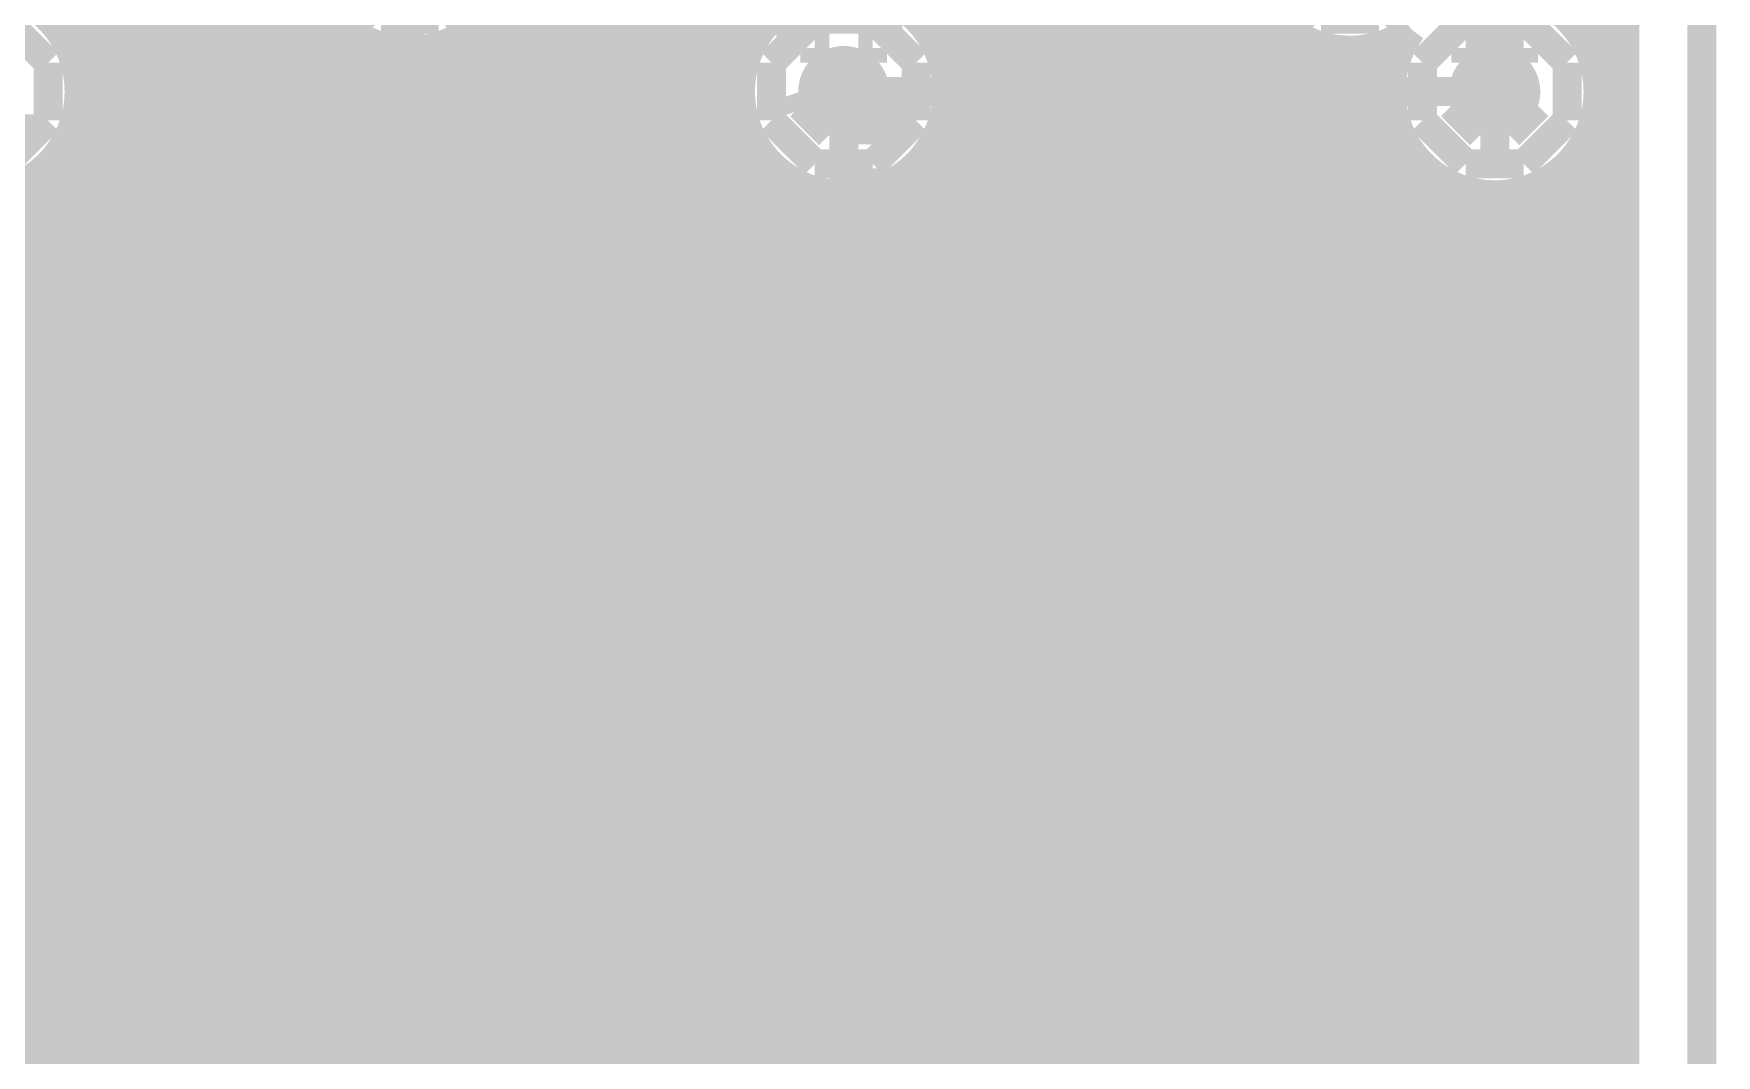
# Model space of a CAD drawing. Extents: x -5 to 157, y -120 to 103.
# Drawn here: x 30.35 to 45.13, y -89.74 to -80.77 of the extents above; entities that cross this region are included whole.
import ezdxf

# ---------------------------------------------------------------- set-up
doc = ezdxf.new("R2010")
doc.units = 0
doc.header["$MEASUREMENT"] = 0
doc.layers.get('0').update_dxf_attribs({"linetype": 'CONTINUOUS'})
for name, color, linetype in [('22-304-2_BOT', 7, 'CONTINUOUS'), ('22-304-2_DRD', 7, 'CONTINUOUS'), ('22-304-2_DRL', 2, 'CONTINUOUS'), ('22-304-2_IN1', 4, 'CONTINUOUS'), ('22-304-2_IN2', 3, 'CONTINUOUS'), ('22-304-2_SMB', 5, 'CONTINUOUS'), ('22-304-2_SPB', 14, 'CONTINUOUS'), ('22-304-2_SSB', 12, 'CONTINUOUS'), ('22-304-2_TOP', 13, 'CONTINUOUS'), ('THRUHOLE_TAP', 7, 'CONTINUOUS')]:
    doc.layers.add(name, color=color, linetype=linetype)

# ---------------------------------------------------------------- blocks, each defined once
blk = doc.blocks.new('RECTANGLE_3')
blk.add_solid([(0.4826, 0.4064), (0.4826, -0.4064), (-0.4826, 0.4064), (-0.4826, -0.4064)])
blk = doc.blocks.new('ROUND_39')
at = {"const_width": 0.40005}
blk.add_lwpolyline([(-0.200024, 0, 1), (0.200024, 0, 1)], format="xyb", close=True, dxfattribs=at)
blk = doc.blocks.new('ROUND_87')
at = {"const_width": 0.10033}
blk.add_lwpolyline([(-0.050164, 0, 1), (0.050164, 0, 1)], format="xyb", close=True, dxfattribs=at)
blk = doc.blocks.new('ROUND_88')
at = {"const_width": 0.10033}
blk.add_lwpolyline([(-0.050164, 0, 1), (0.050164, 0, 1)], format="xyb", close=True, dxfattribs=at)
blk = doc.blocks.new('ROUND_42')
at = {"const_width": 0.40005}
blk.add_lwpolyline([(-0.200024, 0, 1), (0.200024, 0, 1)], format="xyb", close=True, dxfattribs=at)
blk = doc.blocks.new('ROUND_38')
at = {"const_width": 0.40005}
blk.add_lwpolyline([(-0.200024, 0, 1), (0.200024, 0, 1)], format="xyb", close=True, dxfattribs=at)
blk = doc.blocks.new('ROUND_80')
at = {"const_width": 0.10033}
blk.add_lwpolyline([(-0.050164, 0, 1), (0.050164, 0, 1)], format="xyb", close=True, dxfattribs=at)

msp = doc.modelspace()

# ---------------------------------------------------------------- linework, layer by layer
at = {"layer": '22-304-2_BOT'}
for points, const_width in [([(43.18, -81.28), (43.18, -23.622), (34.29, -14.732), (34.29, -8.382), (31.115, -5.207), (31.115, -3.683), (30.51048, -3.07848), (27.9019, -3.07848)], 0.254), ([(39.5986, -71.1835), (39.5986, -76.0476), (39.5986, -76.1746), (40.513, -77.089), (40.513, -105.156), (38.1508, -107.5182), (38.1508, -110.04042)], 0.254), ([(26.2636, -76.0476), (27.94, -77.724), (36.449, -77.724), (38.989, -80.264), (38.989, -104.394), (36.64966, -106.73334), (36.64966, -110.04042)], 0.254), ([(37.15004, -110.04042), (37.15004, -106.99496), (39.497, -104.648), (39.497, -80.01), (36.703, -77.216), (31.75, -77.216), (30.7086, -76.1746), (30.7086, -76.0476)], 0.254), ([(35.1536, -76.0476), (36.2966, -76.0476), (40.005, -79.756), (40.005, -104.902), (37.65042, -107.25658), (37.65042, -110.04042)], 0.254), ([(30.6578, -78.359), (30.6578, -80.87614)], 0.254), ([(30.8864, -78.359), (30.8864, -82.8294)], 0.254), ([(31.115, -78.359), (31.115, -82.8294)], 0.254), ([(31.3436, -78.359), (31.3436, -82.8294)], 0.254), ([(31.5722, -78.359), (31.5722, -82.8294)], 0.254), ([(31.8008, -78.359), (31.8008, -82.8294)], 0.254), ([(32.0294, -78.359), (32.0294, -82.8294)], 0.254), ([(32.258, -78.359), (32.258, -82.8294)], 0.254), ([(32.4866, -78.359), (32.4866, -82.8294)], 0.254), ([(32.7152, -78.359), (32.7152, -82.8294)], 0.254), ([(34.7726, -78.359), (34.7726, -82.8294)], 0.254), ([(35.0012, -78.359), (35.0012, -82.8294)], 0.254), ([(35.2298, -78.359), (35.2298, -82.8294)], 0.254), ([(35.4584, -78.359), (35.4584, -82.8294)], 0.254), ([(35.687, -78.359), (35.687, -82.8294)], 0.254), ([(35.9156, -78.359), (35.9156, -82.8294)], 0.254), ([(36.1442, -78.359), (36.1442, -82.8294)], 0.254), ([(36.3728, -78.54442), (36.3728, -82.8294)], 0.254), ([(36.6014, -78.77302), (36.6014, -81.0006)], 0.254), ([(33.655, -80.01), (33.655, -83.7311), (33.6423, -83.7438)], 0.254), ([(34.544, -80.19288), (34.544, -82.8294)], 0.254), ([(38.2016, -80.37322), (38.2016, -80.74914)], 0.254), ([(32.9438, -80.57388), (32.9438, -82.8294)], 0.254), ([(34.3154, -80.6323), (34.3154, -82.8294)], 0.254), ([(38.354, -80.52562), (38.354, -81.09712)], 0.254), ([(41.148, -80.50276), (41.148, -105.156)], 0.254), ([(41.1734, -80.54086), (41.1734, -109.8931)], 0.254), ([(33.02, -80.772), (30.59684, -80.772)], 0.254), ([(33.02, -80.6577), (33.02, -82.8294)], 0.254), ([(34.29, -80.6577), (34.29, -82.8294)], 0.254), ([(36.71316, -80.772), (34.29, -80.772)], 0.254), ([(38.354, -80.772), (38.21684, -80.772)], 0.254), ([(41.41724, -80.772), (41.148, -80.772)], 0.254), ([(41.402, -80.76184), (41.402, -109.8931)], 0.254), ([(41.6306, -80.8736), (41.6306, -109.8931)], 0.254), ([(41.8592, -80.91678), (41.8592, -109.8931)], 0.254), ([(42.0878, -80.899), (42.0878, -109.8931)], 0.254), ([(42.3164, -80.82026), (42.3164, -81.0006)], 0.254), ([(33.02, -81.0006), (30.7086, -81.0006)], 0.254), ([(36.6014, -81.0006), (34.29, -81.0006)], 0.254), ([(38.354, -81.0006), (38.3286, -81.0006)], 0.254), ([(42.3164, -81.0006), (41.148, -81.0006)], 0.254), ([(33.02, -81.2292), (30.75178, -81.2292)], 0.254), ([(36.55822, -81.2292), (34.29, -81.2292)], 0.254), ([(37.465, -83.7438), (37.465, -81.28)], 0.254), ([(42.27322, -81.2292), (41.148, -81.2292)], 0.254), ([(33.02, -81.4578), (30.734, -81.4578)], 0.254), ([(36.57346, -81.4578), (34.29, -81.4578)], 0.254), ([(42.28846, -81.4578), (41.148, -81.4578)], 0.254), ([(36.6014, -81.5594), (36.6014, -82.8294)], 0.254), ([(42.3164, -81.5594), (42.3164, -109.8931)], 0.254), ([(33.02, -81.6864), (30.65526, -81.6864)], 0.254), ([(30.6578, -81.68386), (30.6578, -82.8294)], 0.254), ([(36.6522, -81.6864), (34.29, -81.6864)], 0.254), ([(42.3672, -81.6864), (41.148, -81.6864)], 0.254), ([(30.48, -81.9277), (30.48, -82.8294)], 0.254), ([(33.02, -81.915), (30.4927, -81.915)], 0.254), ([(36.8173, -81.915), (34.29, -81.915)], 0.254), ([(36.83, -81.9277), (36.83, -82.8294)], 0.254), ([(36.83, -81.9277), (36.83, -82.8294)], 0.254), ([(42.5323, -81.915), (41.148, -81.915)], 0.254), ([(42.545, -81.9277), (42.545, -109.8931)], 0.254), ([(43.815, -81.9277), (43.815, -109.8931)], 0.254), ([(42.7736, -82.09026), (42.7736, -109.8931)], 0.254), ([(43.688, -82.03184), (43.688, -109.8931)], 0.254), ([(33.02, -82.1436), (30.48, -82.1436)], 0.254), ([(36.83, -82.1436), (34.29, -82.1436)], 0.254), ([(42.9006, -82.1436), (41.148, -82.1436)], 0.254), ([(43.0022, -82.169), (43.0022, -109.8931)], 0.254), ([(43.2308, -82.18678), (43.2308, -109.8931)], 0.254), ([(43.4594, -82.1436), (43.4594, -109.8931)], 0.254), ([(43.815, -82.1436), (43.4594, -82.1436)], 0.254), ([(33.02, -82.3722), (30.48, -82.3722)], 0.254), ([(36.83, -82.3722), (34.29, -82.3722)], 0.254), ([(43.815, -82.3722), (41.148, -82.3722)], 0.254), ([(33.02, -82.6008), (30.48, -82.6008)], 0.254), ([(31.75, -83.7438), (31.75, -82.677)], 0.254), ([(31.75, -82.677), (31.75, -83.7438)], 0.254), ([(36.83, -82.6008), (34.29, -82.6008)], 0.254), ([(35.56, -82.677), (35.56, -83.7438)], 0.254), ([(35.56, -83.7438), (35.56, -82.677)], 0.254), ([(43.815, -82.6008), (41.148, -82.6008)], 0.254), ([(30.7594, -82.8294), (30.48, -82.8294)], 0.254), ([(32.6517, -82.8294), (30.8229, -82.8294)], 0.254), ([(32.6517, -82.8294), (30.8229, -82.8294)], 0.254), ([(31.75, -82.8929), (31.75, -83.7438)], 0.381), ([(33.02, -82.8294), (32.7406, -82.8294)], 0.254), ([(34.5694, -82.8294), (34.29, -82.8294)], 0.254), ([(36.4744, -82.8294), (34.6329, -82.8294)], 0.254), ([(36.4744, -82.8294), (34.6329, -82.8294)], 0.254), ([(35.56, -82.8929), (35.56, -83.7438)], 0.381), ([(36.83, -82.8294), (36.5506, -82.8294)], 0.254), ([(43.815, -82.8294), (41.148, -82.8294)], 0.254), ([(43.815, -83.058), (41.148, -83.058)], 0.254), ([(43.815, -83.2866), (41.148, -83.2866)], 0.254), ([(43.815, -83.5152), (41.148, -83.5152)], 0.254), ([(43.815, -83.7438), (41.148, -83.7438)], 0.254), ([(43.815, -83.9724), (41.148, -83.9724)], 0.254), ([(43.815, -84.201), (41.148, -84.201)], 0.254), ([(43.815, -84.4296), (41.148, -84.4296)], 0.254), ([(43.815, -84.6582), (41.148, -84.6582)], 0.254), ([(43.815, -84.8868), (41.148, -84.8868)], 0.254), ([(33.6423, -85.1662), (31.75, -85.1662)], 0.3048), ([(33.6423, -85.1662), (33.6423, -90.7288)], 0.3048), ([(35.56, -85.1662), (35.5473, -85.1789), (35.5473, -90.7288)], 0.3048), ([(37.465, -85.1662), (35.56, -85.1662)], 0.3048), ([(43.815, -85.1154), (41.148, -85.1154)], 0.254), ([(43.815, -85.344), (41.148, -85.344)], 0.254), ([(43.815, -85.5726), (41.148, -85.5726)], 0.254), ([(43.815, -85.8012), (41.148, -85.8012)], 0.254), ([(43.815, -86.0298), (41.148, -86.0298)], 0.254), ([(43.815, -86.2584), (41.148, -86.2584)], 0.254), ([(43.815, -86.487), (41.148, -86.487)], 0.254), ([(43.815, -86.7156), (41.148, -86.7156)], 0.254), ([(43.815, -86.9442), (41.148, -86.9442)], 0.254), ([(43.815, -87.1728), (41.148, -87.1728)], 0.254), ([(43.815, -87.4014), (41.148, -87.4014)], 0.254), ([(43.815, -87.63), (41.148, -87.63)], 0.254), ([(43.815, -87.8586), (41.148, -87.8586)], 0.254), ([(43.815, -88.0872), (41.148, -88.0872)], 0.254), ([(43.815, -88.3158), (41.148, -88.3158)], 0.254), ([(43.815, -88.5444), (41.148, -88.5444)], 0.254), ([(43.815, -88.773), (41.148, -88.773)], 0.254), ([(43.815, -89.0016), (41.148, -89.0016)], 0.254), ([(43.815, -89.2302), (41.148, -89.2302)], 0.254), ([(43.815, -89.4588), (41.148, -89.4588)], 0.254), ([(43.815, -89.6874), (41.148, -89.6874)], 0.254)]:
    msp.add_lwpolyline(points, dxfattribs=dict(at, const_width=const_width))
at = {"layer": '22-304-2_BOT', "const_width": 0.254}
for points in [[(32.74822, -80.01, 0.2014863), (33.02019, -80.65751)], [(34.29, -80.6577, 0.2014867), (34.56205, -80.01)], [(30.75178, -81.28, 0.4142136), (29.845, -80.37322)], [(37.465, -80.37322, 0.4142136), (36.55822, -81.28)], [(38.354, -81.09712, 0.355965), (37.465, -80.37322)], [(41.148, -80.50276, 0.2544814), (41.91, -80.91744)], [(41.91, -80.91678, 0.1614145), (42.45162, -80.73725)], [(42.45102, -80.73644, 0.161561), (42.27068, -81.28)], [(30.48, -81.9277, 0.2014867), (30.75205, -81.28)], [(36.55822, -81.28, 0.2014863), (36.83019, -81.92751)], [(42.27322, -81.28, 0.4142136), (43.18, -82.18678)], [(43.18, -82.18678, 0.1963406), (43.81481, -81.92751)]]:
    msp.add_lwpolyline(points, format="xyb", dxfattribs=at)
at = {"layer": '22-304-2_DRD', "const_width": 0.254}
for points in [[(44.99864, -115.99926), (44.99864, 25.99944)], [(33.02, -80.264), (33.401, -80.645)], [(33.909, -80.645), (34.29, -80.264)], [(41.275, -80.264), (41.656, -80.645)], [(42.164, -80.645), (42.545, -80.264)], [(30.48, -81.026), (30.099, -80.645)], [(33.401, -80.645), (33.909, -80.645)], [(37.211, -80.645), (36.83, -81.026)], [(37.719, -80.645), (37.211, -80.645)], [(38.1, -81.026), (37.719, -80.645)], [(41.656, -80.645), (42.164, -80.645)], [(42.926, -80.645), (42.545, -81.026)], [(43.434, -80.645), (42.926, -80.645)], [(43.815, -81.026), (43.434, -80.645)], [(37.211, -80.899), (37.211, -81.026)], [(37.338, -80.899), (37.211, -80.899)], [(37.338, -81.026), (37.338, -80.899)], [(37.592, -80.899), (37.592, -81.026)], [(37.719, -80.899), (37.592, -80.899)], [(37.719, -81.026), (37.719, -80.899)], [(42.926, -80.899), (42.926, -81.026)], [(43.053, -80.899), (42.926, -80.899)], [(43.053, -81.026), (43.053, -80.899)], [(43.307, -80.899), (43.307, -81.026)], [(43.434, -80.899), (43.307, -80.899)], [(43.434, -81.026), (43.434, -80.899)], [(30.48, -81.534), (30.48, -81.026)], [(36.83, -81.026), (36.83, -81.534)], [(37.211, -81.026), (37.338, -81.026)], [(37.592, -81.026), (37.719, -81.026)], [(38.1, -81.534), (38.1, -81.026)], [(42.545, -81.026), (42.545, -81.534)], [(42.926, -81.026), (43.053, -81.026)], [(43.307, -81.026), (43.434, -81.026)], [(43.815, -81.534), (43.815, -81.026)], [(37.338, -81.661), (37.084, -81.407)], [(37.846, -81.407), (37.592, -81.661)], [(43.053, -81.661), (42.799, -81.407)], [(43.561, -81.407), (43.307, -81.661)], [(30.099, -81.915), (30.48, -81.534)], [(36.83, -81.534), (37.211, -81.915)], [(37.592, -81.661), (37.338, -81.661)], [(37.719, -81.915), (38.1, -81.534)], [(42.545, -81.534), (42.926, -81.915)], [(43.307, -81.661), (43.053, -81.661)], [(43.434, -81.915), (43.815, -81.534)], [(37.211, -81.915), (37.719, -81.915)], [(42.926, -81.915), (43.434, -81.915)], [(31.496, -82.042), (31.115, -82.423)], [(31.496, -82.042), (31.115, -82.423)], [(32.004, -82.042), (31.496, -82.042)], [(32.004, -82.042), (31.496, -82.042)], [(32.385, -82.423), (32.004, -82.042)], [(32.385, -82.423), (32.004, -82.042)], [(35.306, -82.042), (34.925, -82.423)], [(35.306, -82.042), (34.925, -82.423)], [(35.814, -82.042), (35.306, -82.042)], [(35.814, -82.042), (35.306, -82.042)], [(36.195, -82.423), (35.814, -82.042)], [(36.195, -82.423), (35.814, -82.042)], [(31.496, -82.296), (31.496, -82.423)], [(31.623, -82.296), (31.496, -82.296)], [(31.496, -82.296), (31.496, -82.423)], [(31.623, -82.296), (31.496, -82.296)], [(31.623, -82.423), (31.623, -82.296)], [(31.623, -82.423), (31.623, -82.296)], [(31.877, -82.296), (31.877, -82.423)], [(32.004, -82.296), (31.877, -82.296)], [(31.877, -82.296), (31.877, -82.423)], [(32.004, -82.296), (31.877, -82.296)], [(32.004, -82.423), (32.004, -82.296)], [(32.004, -82.423), (32.004, -82.296)], [(35.306, -82.296), (35.306, -82.423)], [(35.433, -82.296), (35.306, -82.296)], [(35.306, -82.296), (35.306, -82.423)], [(35.433, -82.296), (35.306, -82.296)], [(35.433, -82.423), (35.433, -82.296)], [(35.433, -82.423), (35.433, -82.296)], [(35.687, -82.296), (35.687, -82.423)], [(35.814, -82.296), (35.687, -82.296)], [(35.687, -82.296), (35.687, -82.423)], [(35.814, -82.296), (35.687, -82.296)], [(35.814, -82.423), (35.814, -82.296)], [(35.814, -82.423), (35.814, -82.296)], [(31.115, -82.423), (31.115, -82.931)], [(31.115, -82.423), (31.115, -82.931)], [(31.496, -82.423), (31.623, -82.423)], [(31.496, -82.423), (31.623, -82.423)], [(31.877, -82.423), (32.004, -82.423)], [(31.877, -82.423), (32.004, -82.423)], [(32.385, -82.931), (32.385, -82.423)], [(32.385, -82.931), (32.385, -82.423)], [(34.925, -82.423), (34.925, -82.931)], [(34.925, -82.423), (34.925, -82.931)], [(35.306, -82.423), (35.433, -82.423)], [(35.306, -82.423), (35.433, -82.423)], [(35.687, -82.423), (35.814, -82.423)], [(35.687, -82.423), (35.814, -82.423)], [(36.195, -82.931), (36.195, -82.423)], [(36.195, -82.931), (36.195, -82.423)], [(31.623, -83.058), (31.369, -82.804)], [(31.623, -83.058), (31.369, -82.804)], [(32.131, -82.804), (31.877, -83.058)], [(32.131, -82.804), (31.877, -83.058)], [(35.433, -83.058), (35.179, -82.804)], [(35.433, -83.058), (35.179, -82.804)], [(35.941, -82.804), (35.687, -83.058)], [(35.941, -82.804), (35.687, -83.058)], [(31.115, -82.931), (31.496, -83.312)], [(31.115, -82.931), (31.496, -83.312)], [(32.004, -83.312), (32.385, -82.931)], [(32.004, -83.312), (32.385, -82.931)], [(34.925, -82.931), (35.306, -83.312)], [(34.925, -82.931), (35.306, -83.312)], [(35.814, -83.312), (36.195, -82.931)], [(35.814, -83.312), (36.195, -82.931)], [(31.877, -83.058), (31.623, -83.058)], [(31.877, -83.058), (31.623, -83.058)], [(35.687, -83.058), (35.433, -83.058)], [(35.687, -83.058), (35.433, -83.058)], [(31.496, -83.312), (32.004, -83.312)], [(31.496, -83.312), (32.004, -83.312)], [(35.306, -83.312), (35.814, -83.312)], [(35.306, -83.312), (35.814, -83.312)]]:
    msp.add_lwpolyline(points, dxfattribs=at)
at = {"layer": '22-304-2_DRL', "const_width": 0.254}
msp.add_lwpolyline([(44.99864, -115.99926), (44.99864, 25.99944)], dxfattribs=at)
at = {"layer": '22-304-2_IN1', "const_width": 0.254}
for points in [[(44.0436, -7.35584), (44.0436, -81.0006)], [(44.2722, -7.26186), (44.2722, -115.2398)], [(44.323, -7.22884), (44.323, -115.189)], [(40.386, -15.48638), (40.386, -118.364)], [(40.6146, -15.45336), (40.6146, -118.364)], [(40.8432, -15.4051), (40.8432, -118.364)], [(30.7848, -16.637), (30.7848, -106.78668)], [(35.1282, -16.637), (35.1282, -81.87944)], [(35.3568, -16.637), (35.3568, -81.79308)], [(35.5854, -16.637), (35.5854, -81.77022)], [(35.814, -16.637), (35.814, -81.80578)], [(36.0426, -16.637), (36.0426, -81.90738)], [(36.2712, -16.637), (36.2712, -82.11312)], [(30.5562, -30.02788), (30.5562, -80.71612)], [(31.0134, -29.99486), (31.0134, -82.14614)], [(31.242, -30.21584), (31.242, -81.92516)], [(31.4706, -30.3276), (31.4706, -81.8134)], [(31.6992, -30.37078), (31.6992, -81.77022)], [(31.9278, -30.353), (31.9278, -81.78546)], [(40.1574, -65.22212), (40.1574, -118.364)], [(38.7858, -65.46342), (38.7858, -107.73918)], [(39.9288, -65.48374), (39.9288, -108.18114)], [(39.0144, -65.60566), (39.0144, -107.6833)], [(39.243, -65.66916), (39.243, -107.68584)], [(39.4716, -65.6717), (39.4716, -107.74934)], [(39.7002, -65.61582), (39.7002, -107.88904)], [(38.5572, -68.9864), (38.5572, -107.86872)], [(34.8996, -69.3801), (34.8996, -82.0547)], [(38.3286, -69.3547), (38.3286, -81.0006)], [(34.671, -69.59346), (34.671, -82.49412)], [(36.4998, -74.10958), (36.4998, -99.10826)], [(32.1564, -74.29246), (32.1564, -81.8642)], [(32.385, -74.51344), (32.385, -82.0293)], [(36.7284, -74.4347), (36.7284, -80.74914)], [(32.6136, -74.6252), (32.6136, -82.3976)], [(32.8422, -80.41386), (32.8422, -99.77374)], [(34.4424, -80.46212), (34.4424, -99.77374)], [(41.0718, -80.35798), (41.0718, -118.364)], [(33.0073, -80.645), (30.4927, -80.645)], [(33.0708, -80.70342), (33.0708, -99.49688)], [(34.2138, -80.72374), (34.2138, -99.49688)], [(36.8173, -80.645), (34.3027, -80.645)], [(41.2623, -80.645), (38.1127, -80.645)], [(41.3004, -80.6831), (41.3004, -118.2116)], [(44.323, -80.645), (43.8277, -80.645)], [(33.3756, -80.8736), (30.65526, -80.8736)], [(33.2994, -80.84566), (33.2994, -99.36226)], [(33.528, -80.90916), (33.528, -99.3013)], [(33.7566, -80.9117), (33.7566, -99.3013)], [(36.6522, -80.8736), (33.9344, -80.8736)], [(33.9852, -80.85582), (33.9852, -99.36226)], [(41.6306, -80.8736), (38.27526, -80.8736)], [(41.529, -80.83296), (41.529, -117.983)], [(41.7576, -80.90408), (41.7576, -117.7544)], [(41.9862, -80.91424), (41.9862, -117.5258)], [(42.3672, -80.8736), (42.1894, -80.8736)], [(42.2148, -80.86344), (42.2148, -117.2972)], [(44.323, -80.8736), (43.99026, -80.8736)], [(36.57346, -81.1022), (30.734, -81.1022)], [(42.28846, -81.1022), (38.354, -81.1022)], [(44.323, -81.1022), (44.069, -81.1022)], [(36.55822, -81.3308), (30.75178, -81.3308)], [(42.27322, -81.3308), (38.37178, -81.3308)], [(44.323, -81.3308), (44.08678, -81.3308)], [(36.6014, -81.5594), (30.7086, -81.5594)], [(38.3286, -81.5594), (38.3286, -108.13288)], [(42.3164, -81.5594), (38.3286, -81.5594)], [(44.0436, -81.5594), (44.0436, -115.4684)], [(44.323, -81.5594), (44.0436, -81.5594)], [(31.56712, -81.788), (30.59684, -81.788)], [(35.37712, -81.788), (31.93288, -81.788)], [(36.71316, -81.788), (35.74288, -81.788)], [(36.7284, -81.81086), (36.7284, -99.11842)], [(42.42816, -81.788), (38.21684, -81.788)], [(42.4434, -81.81086), (42.4434, -117.0686)], [(44.323, -81.788), (43.93184, -81.788)], [(30.5562, -81.84388), (30.5562, -99.65436)], [(38.1, -81.9277), (38.1, -110.5281)], [(43.815, -81.9277), (43.815, -115.697)], [(30.3276, -82.04708), (30.3276, -99.441)], [(31.1277, -82.0166), (30.37586, -82.0166)], [(34.9377, -82.0166), (32.3723, -82.0166)], [(36.93414, -82.0166), (36.1823, -82.0166)], [(36.957, -82.03184), (36.957, -99.18954)], [(37.8714, -82.09026), (37.8714, -110.78464)], [(42.64914, -82.0166), (37.99586, -82.0166)], [(42.672, -82.03184), (42.672, -116.84)], [(43.5864, -82.09026), (43.5864, -115.9256)], [(44.323, -82.0166), (43.71086, -82.0166)], [(30.95244, -82.2452), (28.73756, -82.2452)], [(34.76244, -82.2452), (32.54756, -82.2452)], [(44.323, -82.2452), (36.35756, -82.2452)], [(37.1856, -82.1436), (37.1856, -99.3394)], [(37.4142, -82.18678), (37.4142, -99.66452)], [(37.6428, -82.169), (37.6428, -118.364)], [(42.9006, -82.1436), (42.9006, -116.6114)], [(43.1292, -82.18678), (43.1292, -116.3828)], [(43.3578, -82.169), (43.3578, -116.1542)], [(30.86608, -82.4738), (28.82392, -82.4738)], [(34.67608, -82.4738), (32.63392, -82.4738)], [(44.323, -82.4738), (36.44392, -82.4738)], [(30.84322, -82.7024), (28.84678, -82.7024)], [(34.65322, -82.7024), (32.65678, -82.7024)], [(44.323, -82.7024), (36.46678, -82.7024)], [(30.87878, -82.931), (28.81122, -82.931)], [(32.6136, -82.9564), (32.6136, -106.78668)], [(34.68878, -82.931), (32.62122, -82.931)], [(34.671, -82.85988), (34.671, -110.5281)], [(44.323, -82.931), (36.43122, -82.931)], [(30.98038, -83.1596), (28.70708, -83.1596)], [(31.0134, -83.20786), (31.0134, -106.78668)], [(34.79038, -83.1596), (32.51708, -83.1596)], [(36.2712, -83.24088), (36.2712, -99.15652)], [(44.323, -83.1596), (36.32708, -83.1596)], [(31.18612, -83.3882), (28.50388, -83.3882)], [(31.242, -83.42884), (31.242, -106.78668)], [(34.99612, -83.3882), (32.31388, -83.3882)], [(32.385, -83.3247), (32.385, -106.78668)], [(34.8996, -83.2993), (34.8996, -110.47476)], [(36.0426, -83.44408), (36.0426, -99.27844)], [(44.323, -83.3882), (36.12388, -83.3882)], [(31.4706, -83.5406), (31.4706, -106.78668)], [(31.6992, -83.58378), (31.6992, -106.78668)], [(31.9278, -83.566), (31.9278, -106.78668)], [(32.1564, -83.48726), (32.1564, -106.78668)], [(35.1282, -83.47456), (35.1282, -110.48238)], [(35.3568, -83.56092), (35.3568, -110.54842)], [(35.5854, -83.58378), (35.5854, -110.69574)], [(35.814, -83.54822), (35.814, -99.51974)], [(44.323, -83.6168), (18.669, -83.6168)], [(44.323, -83.8454), (18.669, -83.8454)], [(44.323, -84.074), (18.669, -84.074)], [(44.323, -84.3026), (18.669, -84.3026)], [(44.323, -84.5312), (18.669, -84.5312)], [(44.323, -84.7598), (18.669, -84.7598)], [(44.323, -84.9884), (18.669, -84.9884)], [(44.323, -85.217), (18.669, -85.217)], [(44.323, -85.4456), (18.669, -85.4456)], [(44.323, -85.6742), (18.669, -85.6742)], [(44.323, -85.9028), (18.669, -85.9028)], [(44.323, -86.1314), (18.669, -86.1314)], [(44.323, -86.36), (18.669, -86.36)], [(44.323, -86.5886), (18.669, -86.5886)], [(44.323, -86.8172), (18.669, -86.8172)], [(44.323, -87.0458), (18.669, -87.0458)], [(44.323, -87.2744), (18.669, -87.2744)], [(44.323, -87.503), (18.669, -87.503)], [(44.323, -87.7316), (18.669, -87.7316)], [(44.323, -87.9602), (18.669, -87.9602)], [(44.323, -88.1888), (18.669, -88.1888)], [(44.323, -88.4174), (18.669, -88.4174)], [(44.323, -88.646), (18.669, -88.646)], [(44.323, -88.8746), (18.669, -88.8746)], [(44.323, -89.1032), (18.669, -89.1032)], [(44.323, -89.3318), (18.669, -89.3318)], [(44.323, -89.5604), (18.669, -89.5604)], [(44.323, -89.789), (18.669, -89.789)]]:
    msp.add_lwpolyline(points, dxfattribs=at)
for points in [[(32.74822, -80.01, 0.4142136), (33.655, -80.91678)], [(33.655, -80.91678, 0.4142136), (34.56178, -80.01)], [(41.00322, -80.01, 0.4142136), (41.91, -80.91678)], [(30.75178, -81.28, 0.4142136), (29.845, -80.37322)], [(37.465, -80.37322, 0.4142136), (36.55822, -81.28)], [(38.37178, -81.28, 0.4142136), (37.465, -80.37322)], [(44.08678, -81.28, 0.4142136), (43.18, -80.37322)], [(41.91, -80.91678, 0.1614145), (42.45162, -80.73725)], [(42.45102, -80.73644, 0.161561), (42.27068, -81.28)], [(29.845, -82.18678, 0.4142136), (30.75178, -81.28)], [(36.55822, -81.28, 0.4142136), (37.465, -82.18678)], [(37.465, -82.18678, 0.4142136), (38.37178, -81.28)], [(42.27322, -81.28, 0.4142136), (43.18, -82.18678)], [(43.18, -82.18678, 0.4142136), (44.08678, -81.28)], [(31.75, -81.77022, 0.4142136), (30.84322, -82.677)], [(31.75, -81.77022, 0.4142136), (30.84322, -82.677)], [(32.65678, -82.677, 0.4142136), (31.75, -81.77022)], [(32.65678, -82.677, 0.4142136), (31.75, -81.77022)], [(35.56, -81.77022, 0.4142136), (34.65322, -82.677)], [(35.56, -81.77022, 0.4142136), (34.65322, -82.677)], [(36.46678, -82.677, 0.4142136), (35.56, -81.77022)], [(36.46678, -82.677, 0.4142136), (35.56, -81.77022)], [(30.84322, -82.677, 0.4142136), (31.75, -83.58378)], [(30.84322, -82.677, 0.4142136), (31.75, -83.58378)], [(31.75, -83.58378, 0.4142136), (32.65678, -82.677)], [(31.75, -83.58378, 0.4142136), (32.65678, -82.677)], [(34.65322, -82.677, 0.4142136), (35.56, -83.58378)], [(34.65322, -82.677, 0.4142136), (35.56, -83.58378)], [(35.56, -83.58378, 0.4142136), (36.46678, -82.677)], [(35.56, -83.58378, 0.4142136), (36.46678, -82.677)]]:
    msp.add_lwpolyline(points, format="xyb", dxfattribs=at)
at = {"layer": '22-304-2_IN2'}
for points, const_width in [([(22.9997, -114.00028), (39.03472, -114.00028), (41.57472, -111.46028), (41.57472, -106.9848), (40.005, -105.41), (40.005, -71.755), (41.275, -70.485), (41.275, -61.595), (40.005, -60.325), (40.005, -24.13508), (39.99992, -24.13), (39.99992, -11.99896)], 1.27), ([(31.8008, -25.39238), (31.8008, -109.2073)], 0.254), ([(32.0294, -25.39238), (32.0294, -109.2073)], 0.254), ([(32.258, -25.39238), (32.258, -109.2073)], 0.254), ([(32.4866, -25.39238), (32.4866, -109.2073)], 0.254), ([(36.3728, -25.39238), (36.3728, -110.25124)], 0.254), ([(36.6014, -25.39238), (36.6014, -80.72628)], 0.254), ([(38.4302, -65.18148), (38.4302, -80.93202)], 0.254), ([(36.1442, -68.8467), (36.1442, -110.22584)], 0.254), ([(31.5722, -69.26072), (31.5722, -109.2073)], 0.254), ([(38.6588, -69.11848), (38.6588, -112.59058)], 0.254), ([(35.9156, -69.2658), (35.9156, -110.25124)], 0.254), ([(31.3436, -69.51218), (31.3436, -109.2073)], 0.254), ([(34.7726, -69.5325), (34.7726, -112.7379)], 0.254), ([(35.687, -69.4563), (35.687, -110.33506)], 0.254), ([(31.115, -69.64934), (31.115, -109.2073)], 0.254), ([(35.0012, -69.59346), (35.0012, -112.7379)], 0.254), ([(35.2298, -69.60362), (35.2298, -110.7948)], 0.254), ([(35.4584, -69.56044), (35.4584, -110.49254)], 0.254), ([(30.6578, -69.73062), (30.6578, -80.65262)], 0.254), ([(30.8864, -69.71792), (30.8864, -109.2073)], 0.254), ([(38.74262, -71.755), (38.74262, -105.41)], 0.254), ([(32.7152, -80.42148), (32.7152, -109.2073)], 0.254), ([(34.544, -80.52308), (34.544, -112.7379)], 0.254), ([(32.96666, -80.772), (30.73654, -80.772)], 0.254), ([(32.9438, -80.74914), (32.9438, -112.7379)], 0.254), ([(36.57346, -80.772), (34.3408, -80.772)], 0.254), ([(38.74262, -80.772), (38.35654, -80.772)], 0.254), ([(33.1724, -80.91424), (33.1724, -112.7379)], 0.254), ([(34.3154, -80.79486), (34.3154, -112.7379)], 0.254), ([(41.26738, -80.8101), (41.26738, -104.8893)], 0.254), ([(41.402, -80.90154), (41.402, -105.02392)], 0.254), ([(33.38576, -81.0006), (30.83306, -81.0006)], 0.254), ([(33.401, -81.00314), (33.401, -112.7379)], 0.254), ([(33.6296, -81.03616), (33.6296, -112.7379)], 0.254), ([(33.8582, -81.01584), (33.8582, -112.7379)], 0.254), ([(36.47694, -81.0006), (33.9217, -81.0006)], 0.254), ([(34.0868, -80.93964), (34.0868, -112.7379)], 0.254), ([(38.74262, -81.0006), (38.45306, -81.0006)], 0.254), ([(41.64076, -81.0006), (41.26738, -81.0006)], 0.254), ([(41.6306, -80.99806), (41.6306, -105.25252)], 0.254), ([(41.8592, -81.03362), (41.8592, -105.48366)], 0.254), ([(42.0878, -81.02092), (42.0878, -105.71226)], 0.254), ([(36.43884, -81.2292), (30.86862, -81.2292)], 0.254), ([(38.74262, -81.2292), (38.48862, -81.2292)], 0.254), ([(42.15384, -81.2292), (41.26738, -81.2292)], 0.254), ([(36.45408, -81.4578), (30.85592, -81.4578)], 0.254), ([(38.74262, -81.4578), (38.47592, -81.4578)], 0.254), ([(42.16908, -81.4578), (41.26738, -81.4578)], 0.254), ([(38.4302, -81.62798), (38.4302, -112.7379)], 0.254), ([(36.52266, -81.6864), (30.78734, -81.6864)], 0.254), ([(38.74262, -81.6864), (38.40734, -81.6864)], 0.254), ([(42.23766, -81.6864), (41.26738, -81.6864)], 0.254), ([(36.65728, -81.915), (30.65018, -81.915)], 0.254), ([(30.6578, -81.90484), (30.6578, -109.2073)], 0.254), ([(36.6014, -81.83372), (36.6014, -110.32998)], 0.254), ([(38.74262, -81.915), (38.27018, -81.915)], 0.254), ([(42.37228, -81.915), (41.26738, -81.915)], 0.254), ([(42.3164, -81.83372), (42.3164, -105.94086)], 0.254), ([(36.83, -82.08518), (36.83, -110.48492)], 0.254), ([(38.2016, -81.99374), (38.2016, -112.7379)], 0.254), ([(42.545, -82.08518), (42.545, -106.17708)], 0.254), ([(43.815, -82.08518), (43.815, -115.697)], 0.254), ([(36.91128, -82.1436), (30.39872, -82.1436)], 0.254), ([(30.4292, -82.12328), (30.4292, -109.2073)], 0.254), ([(37.0586, -82.22234), (37.0586, -110.77702)], 0.254), ([(37.973, -82.17154), (37.973, -112.7379)], 0.254), ([(38.74262, -82.1436), (38.01872, -82.1436)], 0.254), ([(42.62628, -82.1436), (41.26738, -82.1436)], 0.254), ([(42.7736, -82.22234), (42.7736, -106.5911)], 0.254), ([(43.688, -82.17154), (43.688, -115.824)], 0.254), ([(43.815, -82.1436), (43.73372, -82.1436)], 0.254), ([(38.74262, -82.3722), (18.669, -82.3722)], 0.254), ([(37.2872, -82.29092), (37.2872, -112.7379)], 0.254), ([(37.5158, -82.30362), (37.5158, -112.7379)], 0.254), ([(37.7444, -82.26806), (37.7444, -112.7379)], 0.254), ([(43.815, -82.3722), (41.26738, -82.3722)], 0.254), ([(43.0022, -82.29092), (43.0022, -116.5098)], 0.254), ([(43.2308, -82.30362), (43.2308, -116.2812)], 0.254), ([(43.4594, -82.26806), (43.4594, -116.0526)], 0.254), ([(38.74262, -82.6008), (18.669, -82.6008)], 0.254), ([(43.815, -82.6008), (41.26738, -82.6008)], 0.254), ([(38.74262, -82.8294), (18.669, -82.8294)], 0.254), ([(43.815, -82.8294), (41.26738, -82.8294)], 0.254), ([(38.74262, -83.058), (18.669, -83.058)], 0.254), ([(43.815, -83.058), (41.26738, -83.058)], 0.254), ([(38.74262, -83.2866), (18.669, -83.2866)], 0.254), ([(43.815, -83.2866), (41.26738, -83.2866)], 0.254), ([(38.74262, -83.5152), (18.669, -83.5152)], 0.254), ([(43.815, -83.5152), (41.26738, -83.5152)], 0.254), ([(38.74262, -83.7438), (18.669, -83.7438)], 0.254), ([(43.815, -83.7438), (41.26738, -83.7438)], 0.254), ([(38.74262, -83.9724), (18.669, -83.9724)], 0.254), ([(43.815, -83.9724), (41.26738, -83.9724)], 0.254), ([(38.74262, -84.201), (18.669, -84.201)], 0.254), ([(43.815, -84.201), (41.26738, -84.201)], 0.254), ([(38.74262, -84.4296), (18.669, -84.4296)], 0.254), ([(43.815, -84.4296), (41.26738, -84.4296)], 0.254), ([(38.74262, -84.6582), (18.669, -84.6582)], 0.254), ([(43.815, -84.6582), (41.26738, -84.6582)], 0.254), ([(38.74262, -84.8868), (18.669, -84.8868)], 0.254), ([(43.815, -84.8868), (41.26738, -84.8868)], 0.254), ([(38.74262, -85.1154), (18.669, -85.1154)], 0.254), ([(43.815, -85.1154), (41.26738, -85.1154)], 0.254), ([(38.74262, -85.344), (18.669, -85.344)], 0.254), ([(43.815, -85.344), (41.26738, -85.344)], 0.254), ([(38.74262, -85.5726), (18.669, -85.5726)], 0.254), ([(43.815, -85.5726), (41.26738, -85.5726)], 0.254), ([(38.74262, -85.8012), (18.669, -85.8012)], 0.254), ([(43.815, -85.8012), (41.26738, -85.8012)], 0.254), ([(38.74262, -86.0298), (18.669, -86.0298)], 0.254), ([(43.815, -86.0298), (41.26738, -86.0298)], 0.254), ([(38.74262, -86.2584), (18.669, -86.2584)], 0.254), ([(43.815, -86.2584), (41.26738, -86.2584)], 0.254), ([(38.74262, -86.487), (18.669, -86.487)], 0.254), ([(43.815, -86.487), (41.26738, -86.487)], 0.254), ([(38.74262, -86.7156), (18.669, -86.7156)], 0.254), ([(43.815, -86.7156), (41.26738, -86.7156)], 0.254), ([(38.74262, -86.9442), (18.669, -86.9442)], 0.254), ([(43.815, -86.9442), (41.26738, -86.9442)], 0.254), ([(38.74262, -87.1728), (18.669, -87.1728)], 0.254), ([(43.815, -87.1728), (41.26738, -87.1728)], 0.254), ([(38.74262, -87.4014), (18.669, -87.4014)], 0.254), ([(43.815, -87.4014), (41.26738, -87.4014)], 0.254), ([(38.74262, -87.63), (18.669, -87.63)], 0.254), ([(43.815, -87.63), (41.26738, -87.63)], 0.254), ([(38.74262, -87.8586), (18.669, -87.8586)], 0.254), ([(43.815, -87.8586), (41.26738, -87.8586)], 0.254), ([(38.74262, -88.0872), (18.669, -88.0872)], 0.254), ([(43.815, -88.0872), (41.26738, -88.0872)], 0.254), ([(38.74262, -88.3158), (18.669, -88.3158)], 0.254), ([(43.815, -88.3158), (41.26738, -88.3158)], 0.254), ([(38.74262, -88.5444), (18.669, -88.5444)], 0.254), ([(43.815, -88.5444), (41.26738, -88.5444)], 0.254), ([(38.74262, -88.773), (18.669, -88.773)], 0.254), ([(43.815, -88.773), (41.26738, -88.773)], 0.254), ([(38.74262, -89.0016), (18.669, -89.0016)], 0.254), ([(43.815, -89.0016), (41.26738, -89.0016)], 0.254), ([(38.74262, -89.2302), (18.669, -89.2302)], 0.254), ([(43.815, -89.2302), (41.26738, -89.2302)], 0.254), ([(38.74262, -89.4588), (18.669, -89.4588)], 0.254), ([(43.815, -89.4588), (41.26738, -89.4588)], 0.254), ([(38.74262, -89.6874), (18.669, -89.6874)], 0.254), ([(43.815, -89.6874), (41.26738, -89.6874)], 0.254)]:
    msp.add_lwpolyline(points, dxfattribs=dict(at, const_width=const_width))
at = {"layer": '22-304-2_IN2', "const_width": 0.254}
for points in [[(32.62884, -80.01, 0.4142136), (33.655, -81.03616)], [(33.655, -81.03616, 0.4142136), (34.68116, -80.01)], [(30.87116, -81.28, 0.4142136), (29.845, -80.25384)], [(37.465, -80.25384, 0.4142136), (36.43884, -81.28)], [(38.49116, -81.28, 0.4142136), (37.465, -80.25384)], [(41.26738, -80.8101, 0.1708009), (41.91, -81.03622)], [(41.91, -81.03616, 0.070371), (42.19459, -80.99591)], [(42.19448, -80.99552, 0.070371), (42.15424, -81.28)], [(29.845, -82.30616, 0.4142136), (30.87116, -81.28)], [(36.43884, -81.28, 0.4142136), (37.465, -82.30616)], [(37.465, -82.30616, 0.4142136), (38.49116, -81.28)], [(42.15384, -81.28, 0.4142136), (43.18, -82.30616)], [(43.18, -82.30616, 0.168513), (43.81544, -82.08574)]]:
    msp.add_lwpolyline(points, format="xyb", dxfattribs=at)
at = {"layer": '22-304-2_SSB', "const_width": 0.1524}
for points in [[(37.05606, -80.82788), (36.88842, -80.7085), (36.88842, -80.47228), (37.05606, -80.3529), (37.22624, -80.3529), (37.56406, -80.59166), (37.90442, -80.3529), (37.90442, -80.82788)], [(31.1404, -80.80756), (32.1564, -80.45196), (32.1564, -80.92694)], [(33.57372, -80.54086), (33.74136, -80.4799), (33.91154, -80.4799), (34.08172, -80.54086), (34.08172, -80.89646), (33.91154, -80.95488), (33.74136, -80.95488), (33.57372, -80.89646), (33.57372, -80.54086), (33.40354, -80.4799), (33.23336, -80.4799), (33.06572, -80.54086), (33.06572, -80.89646), (33.23336, -80.95488), (33.40354, -80.95488), (33.57372, -80.89646)], [(35.4584, -80.86852), (35.4584, -80.51292), (35.29076, -80.45196), (35.12058, -80.45196), (34.9504, -80.51292), (34.9504, -80.86852), (35.12058, -80.92694), (35.29076, -80.92694), (35.9664, -80.69072)], [(31.31058, -81.76514), (31.1404, -81.64576), (31.1404, -81.40954), (31.31058, -81.29016), (31.48076, -81.29016), (31.81858, -81.52892), (32.1564, -81.29016), (32.1564, -81.76514)], [(33.57372, -81.37906), (33.57372, -81.73466), (33.74136, -81.79308), (33.91154, -81.79308), (34.08172, -81.73466), (34.08172, -81.37906), (33.91154, -81.3181), (33.74136, -81.3181), (33.06572, -81.55686)], [(35.12058, -81.76514), (34.9504, -81.64576), (34.9504, -81.40954), (35.12058, -81.29016), (35.29076, -81.29016), (35.62858, -81.52892), (35.9664, -81.29016), (35.9664, -81.76514)], [(37.39642, -81.25206), (37.39642, -81.60766), (37.56406, -81.66608), (37.73424, -81.66608), (37.90442, -81.60766), (37.90442, -81.25206), (37.73424, -81.1911), (37.56406, -81.1911), (36.88842, -81.42986)], [(29.25572, -81.55686), (30.27172, -81.55686), (30.10154, -81.6737)], [(37.39642, -82.2071), (36.88842, -82.0293)], [(37.39642, -82.50428), (37.39642, -82.14868), (37.56406, -82.0293), (37.73424, -82.0293), (37.90442, -82.14868), (37.90442, -82.50428), (36.88842, -82.50428)], [(31.31058, -82.12836), (31.1404, -82.18932), (31.1404, -82.54492), (31.31058, -82.60334), (31.98876, -82.60334), (32.1564, -82.54492), (32.1564, -82.18932), (31.98876, -82.12836)], [(33.57372, -82.3341), (33.06572, -82.1563)], [(33.57372, -82.63128), (33.57372, -82.27568), (33.74136, -82.1563), (33.91154, -82.1563), (34.08172, -82.27568), (34.08172, -82.63128), (33.06572, -82.63128)], [(35.12058, -82.12836), (34.9504, -82.18932), (34.9504, -82.54492), (35.12058, -82.60334), (35.79876, -82.60334), (35.9664, -82.54492), (35.9664, -82.18932), (35.79876, -82.12836)], [(30.6578, -82.9945), (30.6578, -85.9155), (29.0195, -85.9155), (29.0195, -82.9945), (30.6578, -82.9945)], [(30.9245, -85.9155), (30.9245, -82.9945), (32.5628, -82.9945), (32.5628, -85.9155), (30.9245, -85.9155)], [(34.4678, -82.9945), (34.4678, -85.9155), (32.8295, -85.9155), (32.8295, -82.9945), (34.4678, -82.9945)], [(34.7345, -85.9155), (34.7345, -82.9945), (36.3728, -82.9945), (36.3728, -85.9155), (34.7345, -85.9155)], [(38.2905, -82.9945), (38.2905, -85.9155), (36.6522, -85.9155), (36.6522, -82.9945), (38.2905, -82.9945)], [(33.70072, -87.39886), (33.70072, -87.75446), (33.86836, -87.81288), (34.03854, -87.81288), (34.20872, -87.75446), (34.20872, -87.39886), (34.03854, -87.3379), (33.86836, -87.3379), (33.19272, -87.57666)], [(31.28772, -87.8205), (32.30372, -87.4649), (32.30372, -87.93988)], [(34.97072, -87.4649), (34.97072, -87.93988), (35.64636, -87.4649), (35.81654, -87.4649), (35.98672, -87.52586), (35.98672, -87.88146), (35.81654, -87.93988)], [(37.21354, -87.4649), (37.21354, -87.93988), (37.89172, -87.70366), (37.89172, -87.58428), (36.87572, -87.58428)], [(33.70072, -88.23706), (33.70072, -88.59266), (33.86836, -88.65108), (34.03854, -88.65108), (34.20872, -88.59266), (34.20872, -88.23706), (34.03854, -88.1761), (33.86836, -88.1761), (33.19272, -88.41486)], [(31.79572, -88.36406), (31.79572, -88.71966), (31.96336, -88.77808), (32.13354, -88.77808), (32.30372, -88.71966), (32.30372, -88.36406), (32.13354, -88.3031), (31.96336, -88.3031), (31.28772, -88.54186)], [(35.47872, -88.36406), (35.47872, -88.71966), (35.64636, -88.77808), (35.81654, -88.77808), (35.98672, -88.71966), (35.98672, -88.36406), (35.81654, -88.3031), (35.64636, -88.3031), (34.97072, -88.54186)], [(37.38372, -88.36406), (37.38372, -88.71966), (37.55136, -88.77808), (37.72154, -88.77808), (37.89172, -88.71966), (37.89172, -88.36406), (37.72154, -88.3031), (37.55136, -88.3031), (36.87572, -88.54186)], [(29.25572, -88.54186), (30.27172, -88.54186), (30.10154, -88.6587)], [(31.79572, -89.3191), (31.28772, -89.1413)], [(31.79572, -89.61628), (31.79572, -89.26068), (31.96336, -89.1413), (32.13354, -89.1413), (32.30372, -89.26068), (32.30372, -89.61628), (31.28772, -89.61628)], [(33.70072, -89.1921), (33.19272, -89.0143)], [(33.70072, -89.48928), (33.70072, -89.13368), (33.86836, -89.0143), (34.03854, -89.0143), (34.20872, -89.13368), (34.20872, -89.48928), (33.19272, -89.48928)], [(35.47872, -89.3191), (34.97072, -89.1413)], [(35.47872, -89.61628), (35.47872, -89.26068), (35.64636, -89.1413), (35.81654, -89.1413), (35.98672, -89.26068), (35.98672, -89.61628), (34.97072, -89.61628)], [(37.38372, -89.3191), (36.87572, -89.1413)], [(37.38372, -89.61628), (37.38372, -89.26068), (37.55136, -89.1413), (37.72154, -89.1413), (37.89172, -89.26068), (37.89172, -89.61628), (36.87572, -89.61628)]]:
    msp.add_lwpolyline(points, dxfattribs=at)
at = {"layer": '22-304-2_TOP', "const_width": 0.254}
for points in [[(31.8008, -65.405), (31.8008, -118.491)], [(32.0294, -65.405), (32.0294, -118.491)], [(32.258, -65.405), (32.258, -118.491)], [(32.4866, -65.405), (32.4866, -118.491)], [(32.7152, -65.405), (32.7152, -118.491)], [(31.5722, -68.9864), (31.5722, -118.491)], [(31.3436, -69.3547), (31.3436, -118.491)], [(31.115, -69.51726), (31.115, -118.491)], [(30.6578, -69.61378), (30.6578, -80.87614)], [(30.8864, -69.596), (30.8864, -118.491)], [(32.9438, -80.57388), (32.9438, -118.491)], [(33.16224, -80.772), (30.59684, -80.772)], [(33.1724, -80.77708), (33.1724, -118.491)], [(36.71316, -80.772), (34.14776, -80.772)], [(36.8173, -80.645), (34.3027, -80.645)], [(34.3154, -80.645), (34.3154, -118.491)], [(34.544, -80.645), (34.544, -118.491)], [(34.7726, -80.645), (34.7726, -118.491)], [(35.0012, -80.645), (35.0012, -118.491)], [(35.2298, -80.645), (35.2298, -118.491)], [(35.4584, -80.645), (35.4584, -110.66272)], [(35.687, -80.645), (35.687, -110.46968)], [(35.9156, -80.645), (35.9156, -110.3757)], [(36.1442, -80.645), (36.1442, -110.34522)], [(36.3728, -80.645), (36.3728, -110.37316)], [(36.6014, -80.645), (36.6014, -81.0006)], [(33.401, -80.88122), (33.401, -118.491)], [(33.6296, -80.91678), (33.6296, -118.491)], [(33.8582, -80.89392), (33.8582, -118.491)], [(34.0868, -80.80756), (34.0868, -118.491)], [(36.6014, -81.0006), (30.7086, -81.0006)], [(36.55822, -81.2292), (30.75178, -81.2292)], [(37.465, -81.28), (43.18, -81.28)], [(36.57346, -81.4578), (30.734, -81.4578)], [(36.6014, -81.5594), (36.6014, -110.4646)], [(36.6522, -81.6864), (30.65526, -81.6864)], [(30.6578, -81.68386), (30.6578, -118.491)], [(36.8173, -81.915), (30.4927, -81.915)], [(36.83, -81.9277), (36.83, -110.65002)], [(42.5323, -81.915), (38.1127, -81.915)], [(42.5323, -81.915), (38.1127, -81.915)], [(38.2016, -81.915), (38.2016, -118.491)], [(38.4302, -81.915), (38.4302, -118.491)], [(38.6588, -81.915), (38.6588, -118.491)], [(38.8874, -81.915), (38.8874, -118.491)], [(39.116, -81.915), (39.116, -118.491)], [(39.3446, -81.915), (39.3446, -118.491)], [(39.5732, -81.915), (39.5732, -118.491)], [(39.8018, -81.915), (39.8018, -116.2812)], [(40.0304, -81.915), (40.0304, -116.03736)], [(40.259, -81.915), (40.259, -115.90782)], [(40.4876, -81.915), (40.4876, -115.84432)], [(40.7162, -81.915), (40.7162, -115.83416)], [(40.9448, -81.915), (40.9448, -115.87988)], [(41.1734, -81.915), (41.1734, -115.98402)], [(41.402, -81.915), (41.402, -116.1796)], [(41.6306, -81.915), (41.6306, -116.65458)], [(41.8592, -81.915), (41.8592, -117.6528)], [(42.0878, -81.915), (42.0878, -117.4242)], [(42.3164, -81.915), (42.3164, -117.1956)], [(42.545, -81.9277), (42.545, -116.967)], [(43.815, -81.9277), (43.815, -115.697)], [(30.4292, -81.97342), (30.4292, -118.491)], [(37.0586, -82.09026), (37.0586, -118.491)], [(37.973, -82.03184), (37.973, -118.491)], [(42.7736, -82.09026), (42.7736, -116.7384)], [(43.688, -82.03184), (43.688, -115.824)], [(37.1856, -82.1436), (30.1244, -82.1436)], [(37.2872, -82.169), (37.2872, -118.491)], [(37.5158, -82.18678), (37.5158, -118.491)], [(37.7444, -82.1436), (37.7444, -118.491)], [(42.9006, -82.1436), (37.7444, -82.1436)], [(43.0022, -82.169), (43.0022, -116.5098)], [(43.2308, -82.18678), (43.2308, -116.2812)], [(43.4594, -82.1436), (43.4594, -116.0526)], [(43.815, -82.1436), (43.4594, -82.1436)], [(43.815, -82.3722), (18.669, -82.3722)], [(43.815, -82.6008), (18.669, -82.6008)], [(43.815, -82.8294), (18.669, -82.8294)], [(43.815, -83.058), (18.669, -83.058)], [(43.815, -83.2866), (18.669, -83.2866)], [(43.815, -83.5152), (18.669, -83.5152)], [(43.815, -83.7438), (18.669, -83.7438)], [(43.815, -83.9724), (18.669, -83.9724)], [(43.815, -84.201), (18.669, -84.201)], [(43.815, -84.4296), (18.669, -84.4296)], [(43.815, -84.6582), (18.669, -84.6582)], [(43.815, -84.8868), (18.669, -84.8868)], [(43.815, -85.1154), (18.669, -85.1154)], [(43.815, -85.344), (18.669, -85.344)], [(43.815, -85.5726), (18.669, -85.5726)], [(43.815, -85.8012), (18.669, -85.8012)], [(43.815, -86.0298), (18.669, -86.0298)], [(43.815, -86.2584), (18.669, -86.2584)], [(43.815, -86.487), (18.669, -86.487)], [(43.815, -86.7156), (18.669, -86.7156)], [(43.815, -86.9442), (18.669, -86.9442)], [(43.815, -87.1728), (18.669, -87.1728)], [(43.815, -87.4014), (18.669, -87.4014)], [(43.815, -87.63), (18.669, -87.63)], [(43.815, -87.8586), (18.669, -87.8586)], [(43.815, -88.0872), (18.669, -88.0872)], [(43.815, -88.3158), (18.669, -88.3158)], [(43.815, -88.5444), (18.669, -88.5444)], [(43.815, -88.773), (18.669, -88.773)], [(43.815, -89.0016), (18.669, -89.0016)], [(43.815, -89.2302), (18.669, -89.2302)], [(43.815, -89.4588), (18.669, -89.4588)], [(43.815, -89.6874), (18.669, -89.6874)]]:
    msp.add_lwpolyline(points, dxfattribs=at)
for points in [[(32.74822, -80.01, 0.4142136), (33.655, -80.91678)], [(30.75178, -81.28, 0.4142136), (29.845, -80.37322)], [(33.655, -80.91678, 0.2014867), (34.30251, -80.64481)], [(36.8173, -80.645, 0.1963405), (36.55795, -81.28)], [(29.845, -82.18678, 0.4142136), (30.75178, -81.28)], [(36.55822, -81.28, 0.4142136), (37.465, -82.18678)], [(37.465, -82.18678, 0.2014867), (38.11251, -81.91481)], [(42.5323, -81.915, 0.2014867), (43.18, -82.18705)], [(43.18, -82.18678, 0.1963406), (43.81481, -81.92751)]]:
    msp.add_lwpolyline(points, format="xyb", dxfattribs=at)

# ---------------------------------------------------------------- block references
at = {"layer": '22-304-2_BOT'}
for name, p in [('ROUND_39', (37.465, -81.28)), ('ROUND_39', (43.18, -81.28)), ('ROUND_39', (31.75, -82.677)), ('ROUND_39', (35.56, -82.677)), ('RECTANGLE_3', (31.75, -83.7438)), ('RECTANGLE_3', (33.6423, -83.7438)), ('RECTANGLE_3', (35.56, -83.7438)), ('RECTANGLE_3', (37.465, -83.7438)), ('RECTANGLE_3', (31.75, -85.1662)), ('RECTANGLE_3', (33.6423, -85.1662)), ('RECTANGLE_3', (35.56, -85.1662)), ('RECTANGLE_3', (37.465, -85.1662))]:
    msp.add_blockref(name, p, dxfattribs=at)
at = {"layer": '22-304-2_DRL'}
for name, p in [('ROUND_87', (37.465, -81.28)), ('ROUND_87', (43.18, -81.28)), ('ROUND_88', (31.75, -82.677)), ('ROUND_88', (35.56, -82.677))]:
    msp.add_blockref(name, p, dxfattribs=at)
at = {"layer": '22-304-2_IN1'}
for name, p in [('ROUND_39', (37.465, -81.28)), ('ROUND_39', (43.18, -81.28)), ('ROUND_42', (31.75, -82.677)), ('ROUND_42', (35.56, -82.677))]:
    msp.add_blockref(name, p, dxfattribs=at)
at = {"layer": '22-304-2_IN2'}
for name, p in [('ROUND_38', (37.465, -81.28)), ('ROUND_38', (43.18, -81.28)), ('ROUND_42', (31.75, -82.677)), ('ROUND_42', (35.56, -82.677))]:
    msp.add_blockref(name, p, dxfattribs=at)
at = {"layer": '22-304-2_SMB'}
for p in [(31.75, -83.7438), (33.6423, -83.7438), (35.56, -83.7438), (37.465, -83.7438), (31.75, -85.1662), (33.6423, -85.1662), (35.56, -85.1662), (37.465, -85.1662)]:
    msp.add_blockref('RECTANGLE_3', p, dxfattribs=at)
at = {"layer": '22-304-2_SPB'}
for p in [(31.75, -83.7438), (33.6423, -83.7438), (35.56, -83.7438), (37.465, -83.7438), (31.75, -85.1662), (33.6423, -85.1662), (35.56, -85.1662), (37.465, -85.1662)]:
    msp.add_blockref('RECTANGLE_3', p, dxfattribs=at)
at = {"layer": '22-304-2_TOP'}
for p in [(37.465, -81.28), (43.18, -81.28), (31.75, -82.677), (35.56, -82.677)]:
    msp.add_blockref('ROUND_39', p, dxfattribs=at)
at = {"layer": 'THRUHOLE_TAP'}
for p in [(37.465, -81.28), (43.18, -81.28), (31.75, -82.677), (35.56, -82.677)]:
    msp.add_blockref('ROUND_80', p, dxfattribs=at)

doc.saveas('drawing.dxf')
